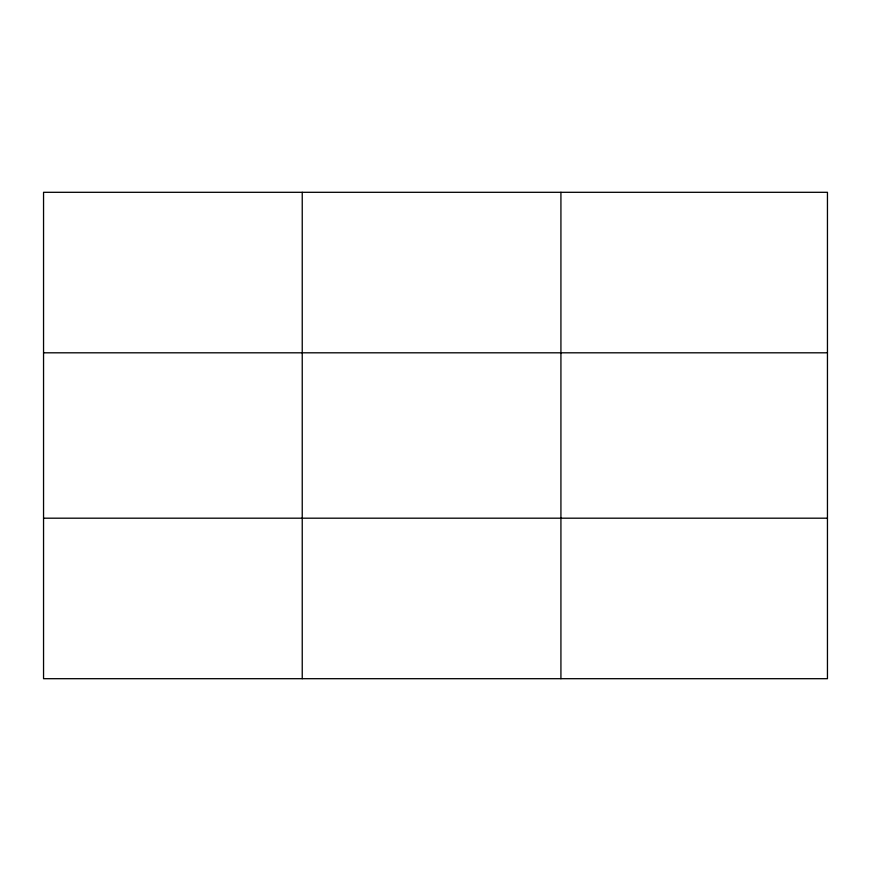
<?xml version="1.0" encoding="UTF-8"?>
<svg xmlns="http://www.w3.org/2000/svg" width="871" height="871" viewBox="0 0 871 871"><rect width="100%" height="100%" fill="white"/><g stroke="black" fill="none" stroke-linecap="round" stroke-linejoin="round"><path stroke-width="1.31" d="M302.237 192.306L302.237 678.694M560.924 192.306L560.924 678.694M827.45 352.809L827.45 192.306L43.55 192.306L43.55 678.694L827.45 678.694L827.45 352.809L43.55 352.809M43.55 518.191L827.45 518.191"/></g></svg>
